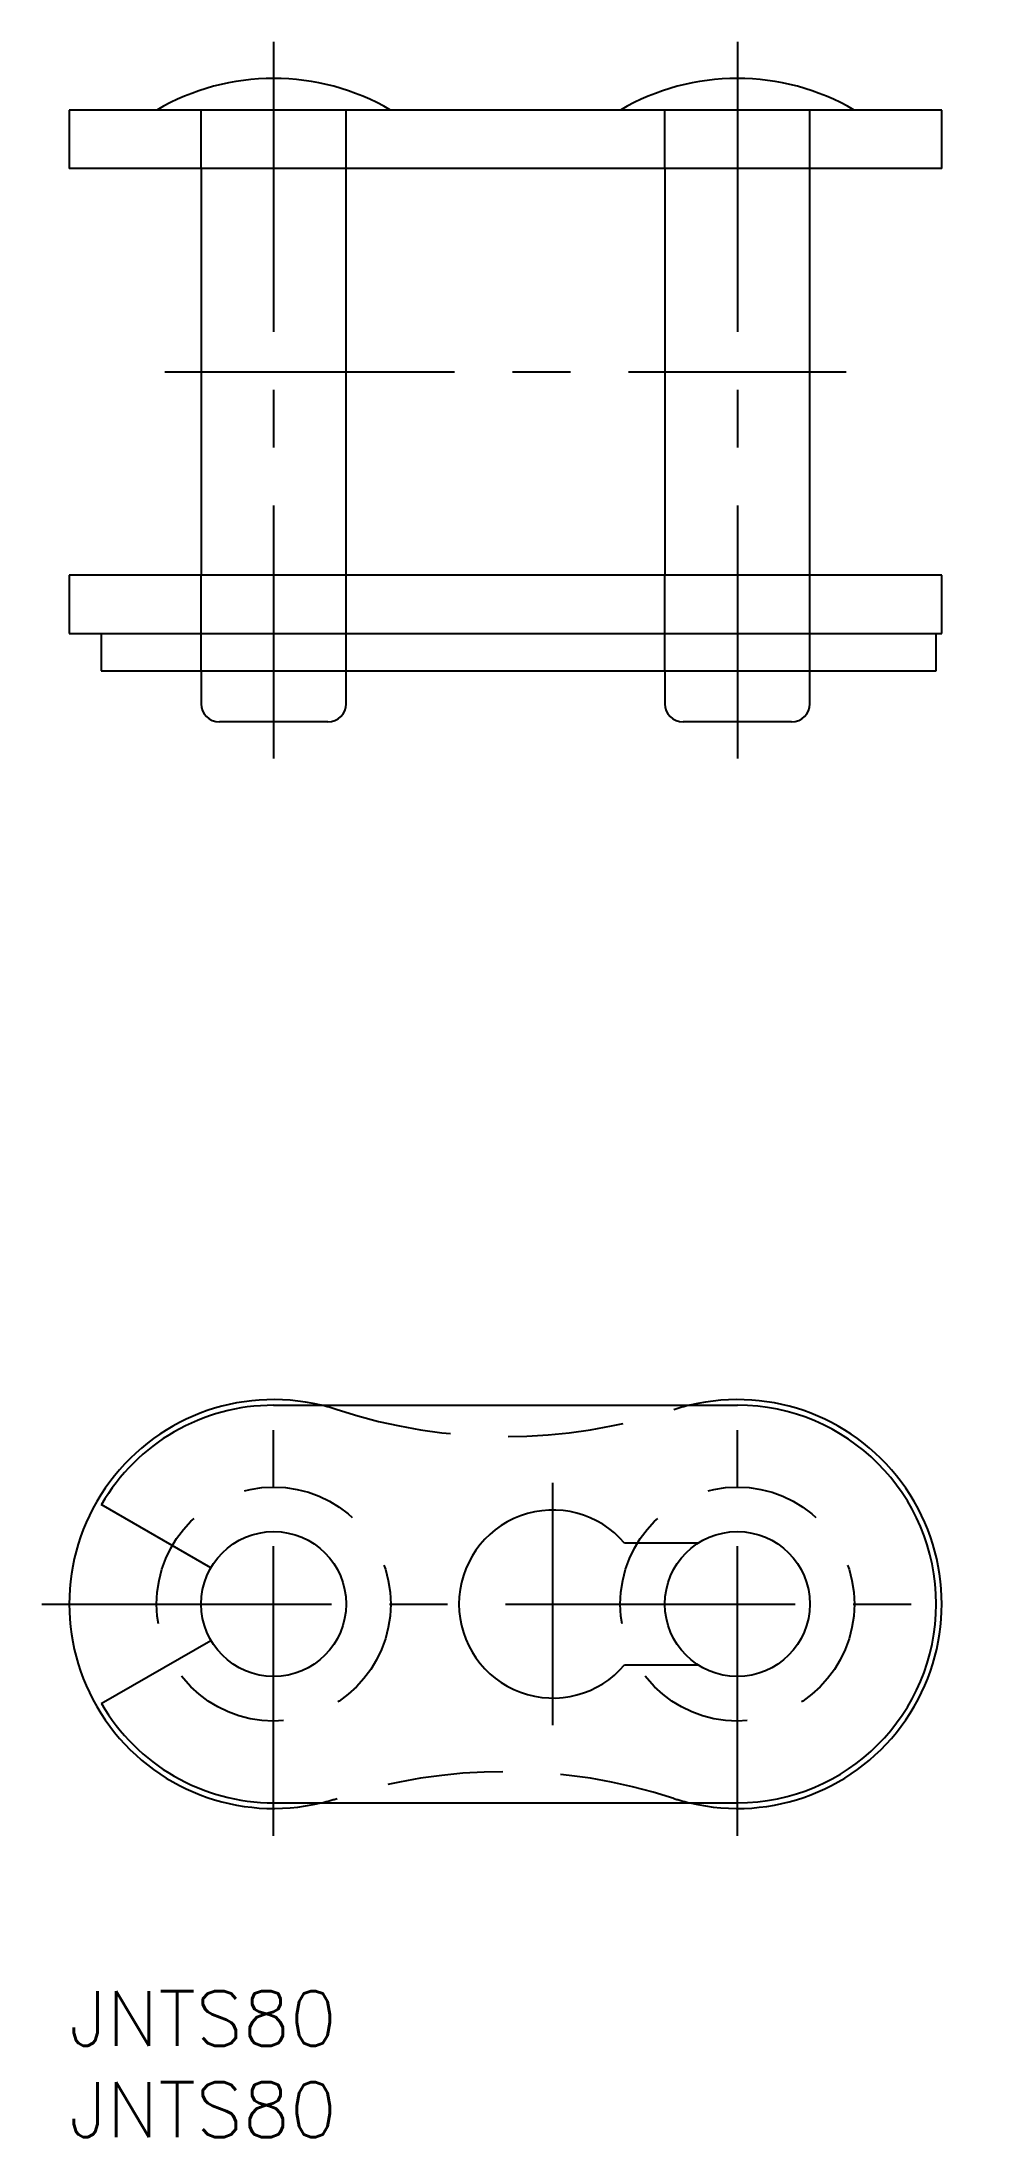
# Model space of a CAD drawing. Extents: x -1 to 49, y -8 to 107.
import ezdxf

# ---------------------------------------------------------------- set-up
doc = ezdxf.new("R2010")
doc.units = 0
doc.header["$LTSCALE"] = 0.5
doc.linetypes.add('CENTER', pattern=[50.8, 31.75, -6.35, 6.35, -6.35])
doc.linetypes.add('DASHED', pattern=[19.05, 12.7, -6.35])
for name, color, linetype in [('MSM_CENTER', 1, 'CENTER'), ('MSM_CONTINUOUS', 7, 'CONTINUOUS'), ('MSM_DASHED', 4, 'DASHED'), ('MSM_PART_NUMBER', 7, 'CONTINUOUS')]:
    doc.layers.add(name, color=color, linetype=linetype)
doc.styles.get("Standard").update_dxf_attribs({"font": 'txt.shx', "height": 1, "bigfont": 'bigfont.shx'})

# ---------------------------------------------------------------- blocks, each defined once
blk = doc.blocks.new('*U24')
at = {"layer": 'MSM_PART_NUMBER'}
blk.add_text('JNTS80', height=3, dxfattribs=at).set_placement((0, -3))
blk = doc.blocks.new('*U25')
at = {"layer": 'MSM_PART_NUMBER'}
blk.add_text('JNTS80', height=3, dxfattribs=at).set_placement((0, -8))

msp = doc.modelspace()

# ---------------------------------------------------------------- linework, layer by layer
at = {"layer": 'MSM_CENTER'}
for p, q in [((11.2, 106.77), (11.2, 67.52)), ((36.6, 106.77), (36.6, 67.52)), ((5.23, 88.7), (42.57, 88.7)), ((11.2, 8.5), (11.2, 33.9)), ((36.6, 8.5), (36.6, 33.9)), ((26.5, 14.56), (26.5, 27.84)), ((-1.5, 21.2), (49.3, 21.2))]:
    msp.add_line(p, q, dxfattribs=at)
at = {"layer": 'MSM_CONTINUOUS'}
for p, q in [((0, 103.04), (0, 99.84)), ((47.8, 103.04), (0, 103.04)), ((47.8, 99.84), (47.8, 103.04)), ((47.8, 99.84), (0, 99.84)), ((7.23, 99.84), (7.23, 77.56)), ((15.17, 77.56), (15.17, 99.84)), ((32.63, 99.84), (32.63, 77.56)), ((40.57, 77.56), (40.57, 99.84)), ((0, 77.56), (0, 74.36)), ((47.8, 77.56), (0, 77.56)), ((47.8, 74.36), (47.8, 77.56)), ((0, 74.36), (47.8, 74.36)), ((1.76, 74.36), (1.76, 72.31)), ((47.49, 72.31), (47.49, 74.36)), ((1.76, 72.31), (47.49, 72.31)), ((7.23, 72.31), (7.23, 70.52)), ((15.17, 70.52), (15.17, 72.31)), ((32.63, 72.31), (32.63, 70.52)), ((40.57, 70.52), (40.57, 72.31)), ((14.17, 69.52), (8.23, 69.52)), ((39.57, 69.52), (33.63, 69.52)), ((11.2, 32.09), (36.6, 32.09)), ((7.76, 23.18), (1.76, 26.65)), ((34.44, 24.53), (30.42, 24.53)), ((1.76, 15.75), (7.76, 19.21)), ((30.42, 17.87), (34.44, 17.87)), ((36.6, 10.3), (11.2, 10.3))]:
    msp.add_line(p, q, dxfattribs=at)
for centre in [(11.2, 21.2), (36.6, 21.2)]:
    msp.add_circle(centre, 3.97, dxfattribs=at)
for centre, radius, start, end in [((11.2, 92.05), 12.72, 59.77, 120.23), ((36.6, 92.05), 12.72, 59.77, 120.23), ((8.23, 70.52), 1, 180, 270), ((14.17, 70.52), 1, 270, 0), ((33.63, 70.52), 1, 180, 270), ((39.57, 70.52), 1, 270, 0), ((11.2, 21.2), 11.2, 76.598, 283.402), ((36.6, 21.2), 11.2, 256.598, 103.402), ((11.2, 21.2), 10.89, 90, 150), ((36.6, 21.2), 10.89, 270, 90), ((26.5, 21.2), 5.15, 40.3331, 319.6669), ((11.2, 21.2), 10.89, 210, 270)]:
    msp.add_arc(centre, radius, start, end, dxfattribs=at)
at = {"layer": 'MSM_DASHED'}
for p, q in [((7.23, 99.84), (7.23, 103.04)), ((15.17, 99.84), (15.17, 103.04)), ((32.63, 99.84), (32.63, 103.04)), ((40.57, 99.84), (40.57, 103.04)), ((7.23, 72.31), (7.23, 77.56)), ((15.17, 72.31), (15.17, 77.56)), ((32.63, 72.31), (32.63, 77.56)), ((40.57, 72.31), (40.57, 77.56))]:
    msp.add_line(p, q, dxfattribs=at)
for centre in [(11.2, 21.2), (36.6, 21.2)]:
    msp.add_circle(centre, 6.41, dxfattribs=at)
for centre, radius, start, end in [((11.2, 21.2), 11.2, 71.9144, 76.598), ((23.9, 60.09), 29.71, 251.9144, 288.0856), ((36.6, 21.2), 11.2, 103.402, 108.0856), ((23.9, -17.69), 29.71, 71.9144, 108.0856), ((11.2, 21.2), 11.2, 283.402, 288.0856), ((36.6, 21.2), 11.2, 251.9144, 256.598)]:
    msp.add_arc(centre, radius, start, end, dxfattribs=at)

# ---------------------------------------------------------------- block references
at = {"layer": 'MSM_CONTINUOUS'}
for name in ['*U24', '*U25']:
    msp.add_blockref(name, (0, 0), dxfattribs=at)

doc.saveas('drawing.dxf')
